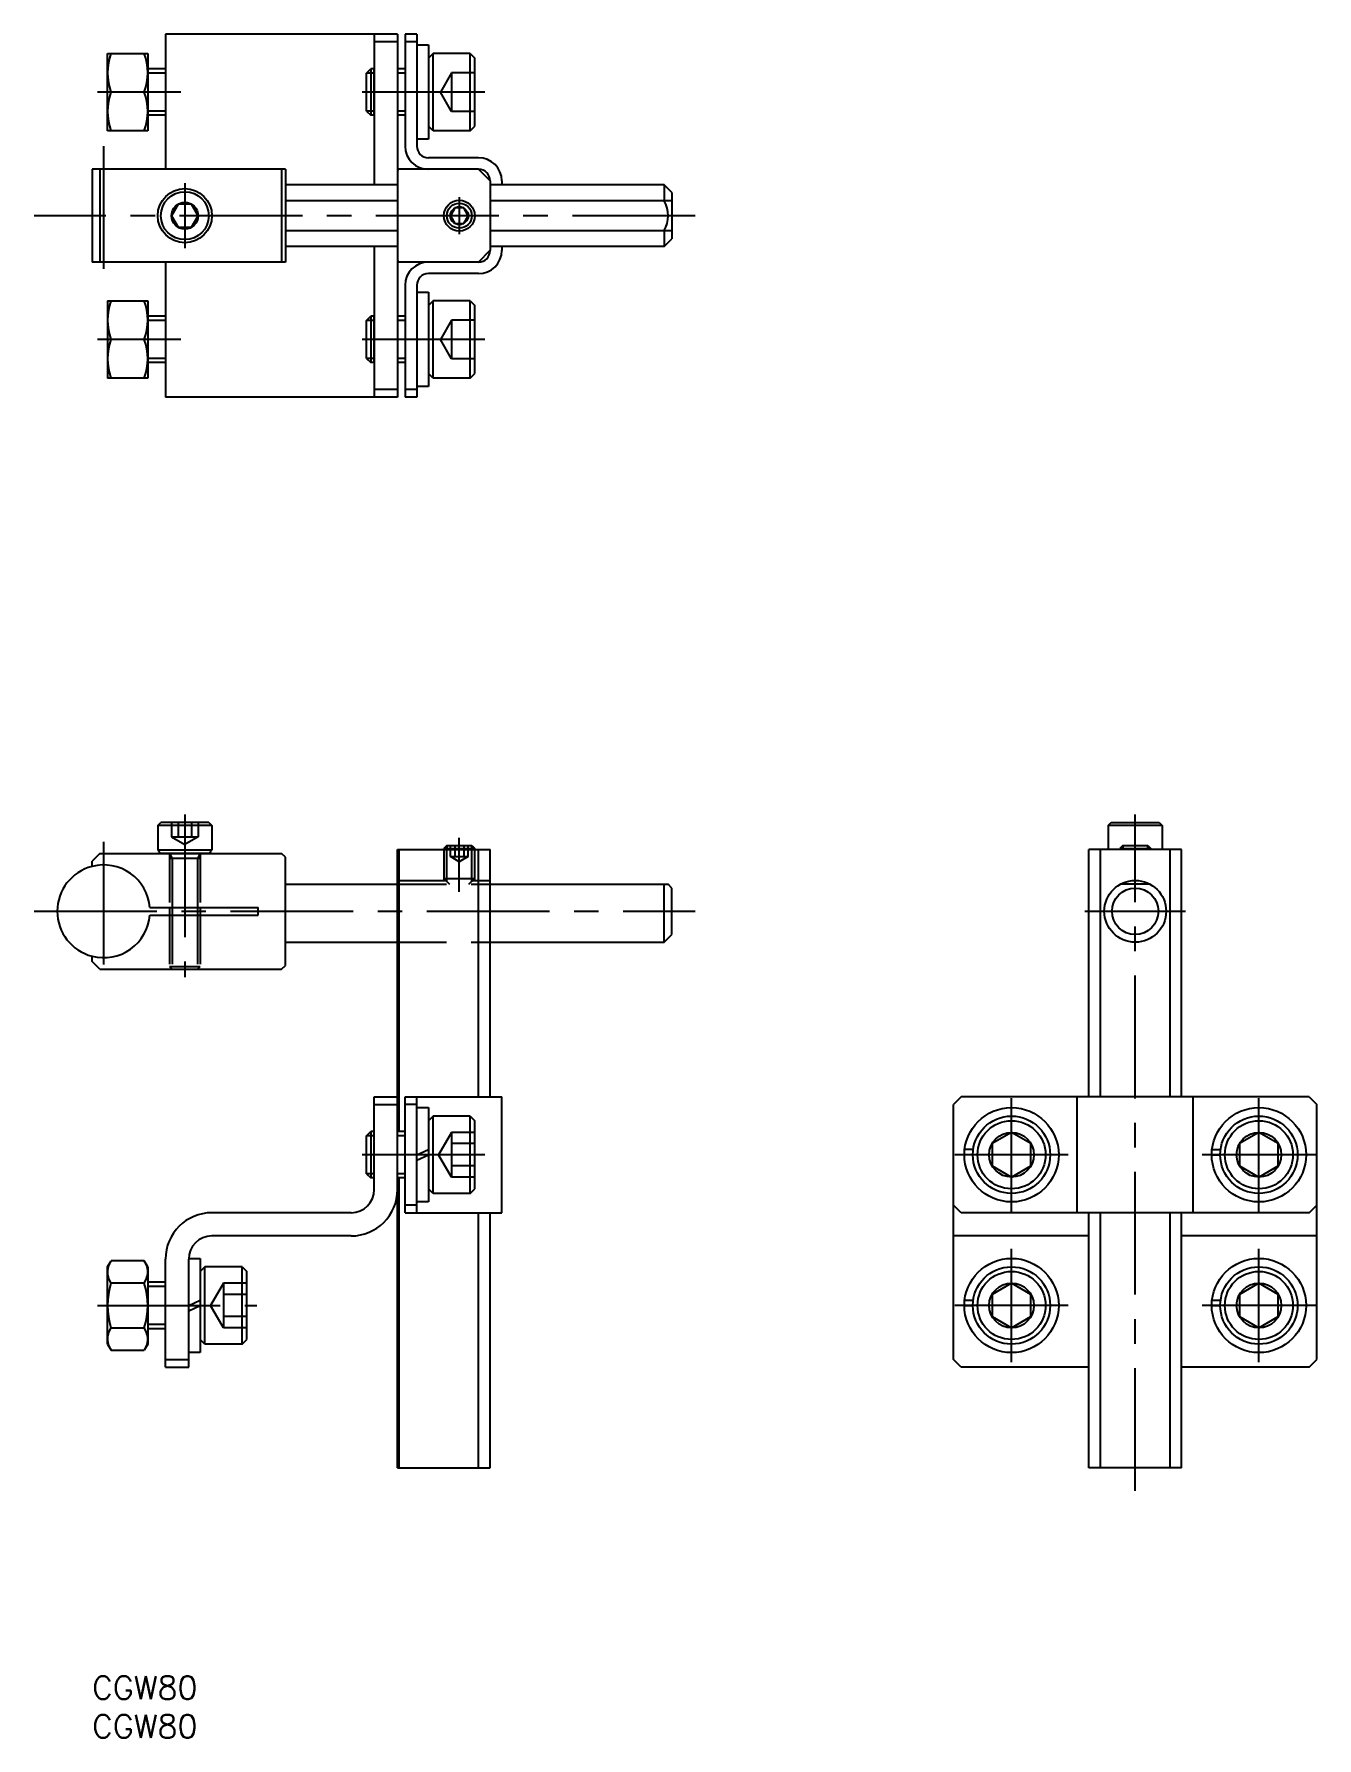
# Model space of a CAD drawing. Extents: x -8 to 158, y -8 to 212.
import ezdxf

# ---------------------------------------------------------------- set-up
doc = ezdxf.new("R2010")
doc.units = 0
doc.header["$LTSCALE"] = 0.5
for name, pattern in [('CENTER', [50.8, 31.75, -6.35, 6.35, -6.35]), ('DASHED', [19.05, 12.7, -6.35]), ('PHANTOM', [63.5, 31.75, -6.35, 6.35, -6.35, 6.35, -6.35])]:
    doc.linetypes.add(name, pattern=pattern)
doc.layers.get('0').update_dxf_attribs({"linetype": 'CONTINUOUS'})
doc.layers.add('CENTER', color=1, linetype='CENTER')
doc.styles.get("Standard").update_dxf_attribs({"font": 'txt.shx', "height": 3, "bigfont": 'bigfont.shx'})

# ---------------------------------------------------------------- blocks, each defined once
blk = doc.blocks.new('*U74')
at = {"color": 7, "linetype": 'CONTINUOUS'}
blk.add_text('CGW80', height=3, dxfattribs=at).set_placement((0, -3))
blk = doc.blocks.new('*U75')
at = {"color": 7, "linetype": 'CONTINUOUS'}
blk.add_text('CGW80', height=3, dxfattribs=at).set_placement((0, -8))

msp = doc.modelspace()

# ---------------------------------------------------------------- linework, layer by layer
at = {"color": 7, "linetype": 'CONTINUOUS'}
for p, q in [((39.5, 212.45), (9.5, 212.45)), ((9.5, 212.45), (9.5, 194.95)), ((36.5, 212.45), (36.5, 192.95)), ((39.5, 212.45), (39.5, 165.45)), ((42, 212.45), (40.5, 212.45)), ((40.5, 212.45), (40.5, 197.95)), ((42, 212.45), (42, 197.95)), ((2, 199.95), (2, 209.95)), ((2, 209.95), (7.2, 209.95)), ((7.2, 209.95), (7.2, 199.95)), ((39.5, 211.45), (36.5, 211.45)), ((42, 211.45), (40.5, 211.45)), ((42, 211.05), (43.5, 211.05)), ((43.5, 211.05), (43.5, 198.85)), ((44.1, 209.95), (43.5, 209.35)), ((44.1, 199.95), (44.1, 209.95)), ((48.9, 209.95), (44.1, 209.95)), ((48.9, 199.95), (48.9, 209.95)), ((48.9, 209.95), (49.5, 209.35)), ((9.5, 207.95), (7.2, 207.95)), ((35.5, 207.41), (36.04, 207.95)), ((35.5, 202.49), (35.5, 207.41)), ((36.04, 207.95), (36.04, 201.95)), ((36.5, 207.95), (36.04, 207.95)), ((36.5, 201.95), (36.5, 207.95)), ((40.5, 207.95), (39.5, 207.95)), ((49.5, 200.55), (49.5, 209.35)), ((6.75, 204.95), (2.45, 204.95)), ((9.5, 201.95), (7.2, 201.95)), ((35.5, 202.49), (36.04, 201.95)), ((36.5, 201.95), (36.04, 201.95)), ((40.5, 201.95), (39.5, 201.95)), ((7.2, 199.95), (2, 199.95)), ((43.5, 198.85), (42, 198.85)), ((44.1, 199.95), (43.5, 200.55)), ((48.9, 199.95), (44.1, 199.95)), ((48.9, 199.95), (49.5, 200.55)), ((50, 196.45), (43.5, 196.45)), ((25, 194.95), (0, 194.95)), ((0, 194.95), (0, 182.95)), ((1, 194.95), (1, 182.95)), ((24.5, 194.95), (24.5, 182.95)), ((25, 194.95), (25, 182.95)), ((39.7, 194.95), (39.5, 194.75)), ((50, 194.95), (39.7, 194.95)), ((51.5, 193.45), (50, 194.95)), ((39.5, 192.95), (25, 192.95)), ((51.5, 193.45), (51.5, 184.48)), ((74, 192.95), (51.5, 192.95)), ((53, 193.45), (53, 192.95)), ((75, 191.95), (74, 192.95)), ((74, 192.95), (74, 190.89)), ((75, 191.95), (75, 185.95)), ((11.13, 190.45), (10.27, 188.95)), ((12.87, 190.45), (11.13, 190.45)), ((13.73, 188.95), (12.87, 190.45)), ((39.5, 190.89), (25, 190.89)), ((46.92, 189.95), (46.35, 188.95)), ((48.08, 189.95), (46.92, 189.95)), ((48.65, 188.95), (48.08, 189.95)), ((75, 190.89), (51.5, 190.89)), ((10.27, 188.95), (11.13, 187.45)), ((11.13, 187.45), (12.87, 187.45)), ((12.87, 187.45), (13.73, 188.95)), ((46.35, 188.95), (46.92, 187.95)), ((46.92, 187.95), (48.08, 187.95)), ((48.08, 187.95), (48.65, 188.95)), ((39.5, 187.01), (25, 187.01)), ((75, 187.01), (51.5, 187.01)), ((74, 187.01), (74, 184.95)), ((74, 184.95), (75, 185.95)), ((39.5, 184.95), (25, 184.95)), ((36.5, 184.95), (36.5, 165.45)), ((39.7, 182.95), (39.5, 183.15)), ((49.97, 182.95), (51.5, 184.48)), ((51.5, 184.95), (51.5, 184.45)), ((74, 184.95), (51.5, 184.95)), ((53, 184.95), (53, 184.45)), ((25, 182.95), (0, 182.95)), ((9.5, 182.95), (9.5, 165.45)), ((50, 182.95), (39.7, 182.95)), ((50, 181.45), (43.5, 181.45)), ((40.5, 179.95), (40.5, 165.45)), ((42, 179.95), (42, 165.45)), ((42, 179.05), (43.5, 179.05)), ((43.5, 179.05), (43.5, 166.85)), ((2, 177.95), (2, 167.95)), ((2, 177.95), (7.2, 177.95)), ((7.2, 177.95), (7.2, 167.95)), ((44.1, 177.95), (43.5, 177.35)), ((44.1, 167.95), (44.1, 177.95)), ((48.9, 177.95), (44.1, 177.95)), ((48.9, 167.95), (48.9, 177.95)), ((48.9, 177.95), (49.5, 177.35)), ((49.5, 168.55), (49.5, 177.35)), ((9.5, 175.95), (7.2, 175.95)), ((35.5, 175.41), (36.04, 175.95)), ((35.5, 170.49), (35.5, 175.41)), ((36.04, 175.95), (36.04, 169.95)), ((36.5, 175.95), (36.04, 175.95)), ((36.5, 169.95), (36.5, 175.95)), ((40.5, 175.95), (39.5, 175.95)), ((6.75, 172.95), (2.45, 172.95)), ((9.5, 169.95), (7.2, 169.95)), ((35.5, 170.49), (36.04, 169.95)), ((36.5, 169.95), (36.04, 169.95)), ((40.5, 169.95), (39.5, 169.95)), ((7.2, 167.95), (2, 167.95)), ((44.1, 167.95), (43.5, 168.55)), ((48.9, 167.95), (44.1, 167.95)), ((48.9, 167.95), (49.5, 168.55)), ((39.5, 165.45), (9.5, 165.45)), ((39.5, 166.45), (36.5, 166.45)), ((42, 166.45), (40.5, 166.45)), ((42, 165.45), (40.5, 165.45)), ((43.5, 166.85), (42, 166.85)), ((8.5, 110.05), (8.9, 110.45)), ((15.1, 110.45), (8.9, 110.45)), ((15.1, 110.45), (15.5, 110.05)), ((131.43, 110.05), (131.83, 110.45)), ((131.83, 110.45), (138.03, 110.45)), ((138.03, 110.45), (138.43, 110.05)), ((15.5, 110.05), (8.5, 110.05)), ((8.5, 110.05), (8.5, 106.85)), ((15.5, 110.05), (15.5, 106.85)), ((138.43, 110.05), (131.43, 110.05)), ((131.43, 110.05), (131.43, 106.95)), ((138.43, 110.05), (138.43, 106.95)), ((1, 106.45), (0, 105.45)), ((1, 106.45), (24.5, 106.45)), ((15.5, 106.85), (8.5, 106.85)), ((8.5, 106.85), (8.9, 106.45)), ((15.5, 106.45), (8.5, 106.45)), ((15.1, 106.45), (15.5, 106.85)), ((25, 105.95), (24.5, 106.45)), ((25, 91.95), (25, 105.95)), ((39.5, 106.95), (51.5, 106.95)), ((39.5, 26.95), (39.5, 106.95)), ((39.7, 106.95), (39.7, 70.45)), ((45.88, 107.45), (45.5, 107.07)), ((45.5, 107.07), (49.5, 107.07)), ((45.5, 106.95), (45.5, 107.07)), ((45.88, 107.45), (49.12, 107.45)), ((49.12, 107.45), (49.5, 107.07)), ((49.5, 106.95), (49.5, 107.07)), ((50, 74.95), (50, 106.95)), ((51.5, 74.95), (51.5, 106.95)), ((140.93, 106.95), (128.93, 106.95)), ((128.93, 74.95), (128.93, 106.95)), ((130.43, 74.95), (130.43, 106.95)), ((133.31, 107.45), (132.93, 107.07)), ((132.93, 107.07), (136.93, 107.07)), ((132.93, 106.95), (132.93, 107.07)), ((133.31, 107.45), (136.55, 107.45)), ((136.55, 107.45), (136.93, 107.07)), ((136.93, 106.95), (136.93, 107.07)), ((139.43, 74.95), (139.43, 106.95)), ((140.93, 74.95), (140.93, 106.95)), ((0, 104.76), (0, 105.45)), ((25, 102.45), (39.5, 102.45)), ((51.5, 102.45), (74.5, 102.45)), ((74, 94.95), (74, 102.45)), ((75, 101.95), (74.5, 102.45)), ((75, 95.95), (75, 101.95)), ((136.87, 102.45), (133, 102.45)), ((133.46, 102.67), (133.68, 102.45)), ((136.18, 102.45), (133.68, 102.45)), ((136.4, 102.67), (136.18, 102.45)), ((7.48, 99.45), (21.5, 99.45)), ((10, 99.45), (10, 98.45)), ((14, 99.45), (14, 98.45)), ((21.5, 98.45), (21.5, 99.45)), ((7.48, 98.45), (21.5, 98.45)), ((25, 94.95), (39.5, 94.95)), ((51.5, 94.95), (74, 94.95)), ((74, 94.95), (75, 95.95)), ((0, 92.45), (0, 93.14)), ((1, 91.45), (0, 92.45)), ((1, 91.45), (24.5, 91.45)), ((24.5, 91.45), (25, 91.95)), ((36.5, 74.95), (39.5, 74.95)), ((36.5, 62.95), (36.5, 74.95)), ((36.5, 73.95), (39.5, 73.95)), ((40.5, 74.95), (53, 74.95)), ((40.5, 59.95), (40.5, 74.95)), ((42, 73.95), (40.5, 73.95)), ((42, 59.95), (42, 74.95)), ((42, 73.55), (43.5, 73.55)), ((43.5, 73.55), (43.5, 61.35)), ((53, 59.95), (53, 74.95)), ((112.43, 74.95), (111.43, 73.95)), ((111.43, 60.95), (111.43, 73.95)), ((157.43, 74.95), (112.43, 74.95)), ((127.43, 59.95), (127.43, 74.95)), ((142.43, 59.95), (142.43, 74.95)), ((157.43, 74.95), (158.43, 73.95)), ((158.43, 60.95), (158.43, 73.95)), ((44.1, 72.45), (43.5, 71.85)), ((44.1, 62.45), (44.1, 72.45)), ((48.9, 72.45), (44.1, 72.45)), ((48.9, 62.45), (48.9, 72.45)), ((48.9, 72.45), (49.5, 71.85)), ((49.5, 63.05), (49.5, 71.85)), ((35.5, 69.91), (36.04, 70.45)), ((35.5, 64.99), (35.5, 69.91)), ((36.04, 70.45), (36.04, 64.45)), ((36.5, 70.45), (36.04, 70.45)), ((40.5, 70.45), (39.5, 70.45)), ((118.93, 70.34), (116.43, 68.89)), ((116.43, 68.89), (116.43, 66.01)), ((121.43, 68.89), (118.93, 70.34)), ((121.43, 66.01), (121.43, 68.89)), ((150.93, 70.34), (148.43, 68.89)), ((148.43, 68.89), (148.43, 66.01)), ((153.43, 68.89), (150.93, 70.34)), ((153.43, 66.01), (153.43, 68.89)), ((42, 67.45), (43.5, 68.15)), ((42, 66.75), (43.5, 67.45)), ((113.93, 67.45), (112.83, 67.45)), ((113.98, 68.15), (112.87, 68.15)), ((144.83, 67.45), (145.93, 67.45)), ((144.87, 68.15), (145.98, 68.15)), ((35.5, 64.99), (36.04, 64.45)), ((36.5, 64.45), (36.04, 64.45)), ((39.5, 62.95), (39.5, 64.45)), ((40.5, 64.45), (39.5, 64.45)), ((39.7, 64.45), (39.7, 26.95)), ((116.43, 66.01), (118.93, 64.56)), ((118.93, 64.56), (121.43, 66.01)), ((148.43, 66.01), (150.93, 64.56)), ((150.93, 64.56), (153.43, 66.01)), ((44.1, 62.45), (43.5, 63.05)), ((48.9, 62.45), (44.1, 62.45)), ((48.9, 62.45), (49.5, 63.05)), ((33.5, 59.95), (15.5, 59.95)), ((42, 60.95), (40.5, 60.95)), ((40.5, 59.95), (53, 59.95)), ((43.5, 61.35), (42, 61.35)), ((50, 26.95), (50, 59.95)), ((51.5, 26.95), (51.5, 59.95)), ((112.43, 59.95), (111.43, 60.95)), ((111.43, 40.95), (111.43, 60.95)), ((157.43, 59.95), (112.43, 59.95)), ((128.93, 26.95), (128.93, 59.95)), ((130.43, 26.95), (130.43, 59.95)), ((139.43, 26.95), (139.43, 59.95)), ((140.93, 26.95), (140.93, 59.95)), ((157.43, 59.95), (158.43, 60.95)), ((158.43, 40.95), (158.43, 60.95)), ((33.5, 56.95), (15.5, 56.95)), ((128.93, 56.95), (111.43, 56.95)), ((158.43, 56.95), (140.93, 56.95)), ((2, 52.95), (2.45, 53.72)), ((2, 42.95), (2, 52.95)), ((6.75, 53.72), (2.45, 53.72)), ((7.2, 52.95), (6.75, 53.72)), ((7.2, 52.95), (7.2, 42.95)), ((9.5, 39.95), (9.5, 53.95)), ((12.5, 54.05), (14, 54.05)), ((12.5, 39.95), (12.5, 53.95)), ((14, 54.05), (14, 41.85)), ((14.6, 52.95), (14, 52.35)), ((14.6, 42.95), (14.6, 52.95)), ((19.4, 52.95), (14.6, 52.95)), ((19.4, 42.95), (19.4, 52.95)), ((19.4, 52.95), (20, 52.35)), ((6.75, 50.84), (2.45, 50.84)), ((9.5, 50.95), (7.2, 50.95)), ((20, 43.55), (20, 52.35)), ((118.93, 50.84), (116.43, 49.39)), ((121.43, 49.39), (118.93, 50.84)), ((150.93, 50.84), (148.43, 49.39)), ((153.43, 49.39), (150.93, 50.84)), ((12.5, 47.95), (14, 48.65)), ((112.87, 48.65), (113.98, 48.65)), ((116.43, 49.39), (116.43, 46.51)), ((121.43, 46.51), (121.43, 49.39)), ((144.87, 48.65), (145.98, 48.65)), ((148.43, 49.39), (148.43, 46.51)), ((153.43, 46.51), (153.43, 49.39)), ((12.5, 47.25), (14, 47.95)), ((112.83, 47.95), (113.93, 47.95)), ((116.43, 46.51), (118.93, 45.06)), ((118.93, 45.06), (121.43, 46.51)), ((144.83, 47.95), (145.93, 47.95)), ((148.43, 46.51), (150.93, 45.06)), ((150.93, 45.06), (153.43, 46.51)), ((2.45, 45.06), (6.75, 45.06)), ((9.5, 44.95), (7.2, 44.95)), ((2, 42.95), (2.45, 42.18)), ((2.45, 42.18), (6.75, 42.18)), ((7.2, 42.95), (6.75, 42.18)), ((14.6, 42.95), (14, 43.55)), ((19.4, 42.95), (14.6, 42.95)), ((19.4, 42.95), (20, 43.55)), ((9.5, 40.95), (12.5, 40.95)), ((9.5, 39.95), (12.5, 39.95)), ((14, 41.85), (12.5, 41.85)), ((112.43, 39.95), (111.43, 40.95)), ((128.93, 39.95), (112.43, 39.95)), ((157.43, 39.95), (140.93, 39.95)), ((157.43, 39.95), (158.43, 40.95)), ((39.5, 26.95), (51.5, 26.95)), ((140.93, 26.95), (128.93, 26.95))]:
    msp.add_line(p, q, dxfattribs=at)
at = {"color": 3, "linetype": 'CONTINUOUS'}
for p, q in [((9.5, 207.41), (7.2, 207.41)), ((36.5, 207.41), (35.5, 207.41)), ((40.5, 207.41), (39.5, 207.41)), ((9.5, 202.49), (7.2, 202.49)), ((36.5, 202.49), (35.5, 202.49)), ((40.5, 202.49), (39.5, 202.49)), ((9.5, 175.41), (7.2, 175.41)), ((36.5, 175.41), (35.5, 175.41)), ((40.5, 175.41), (39.5, 175.41)), ((9.5, 170.49), (7.2, 170.49)), ((36.5, 170.49), (35.5, 170.49)), ((40.5, 170.49), (39.5, 170.49)), ((45.88, 107.45), (45.88, 106.95)), ((49.12, 106.95), (49.12, 107.45)), ((133.31, 107.45), (133.31, 106.95)), ((136.55, 106.95), (136.55, 107.45)), ((10.38, 99.45), (10.38, 98.45)), ((13.62, 99.45), (13.62, 98.45)), ((36.5, 69.91), (35.5, 69.91)), ((40.5, 69.91), (39.5, 69.91)), ((36.5, 64.99), (35.5, 64.99)), ((40.5, 64.99), (39.5, 64.99)), ((9.5, 50.41), (7.2, 50.41)), ((9.5, 45.49), (7.2, 45.49))]:
    msp.add_line(p, q, dxfattribs=at)
at = {"color": 3, "linetype": 'DASHED'}
for p, q in [((46.5, 207.45), (45.06, 204.95)), ((49.5, 207.45), (46.5, 207.45)), ((46.5, 207.45), (46.5, 202.45)), ((46.5, 202.45), (45.06, 204.95)), ((49.5, 204.95), (46.5, 204.95)), ((49.5, 202.45), (46.5, 202.45)), ((46.5, 175.45), (45.06, 172.95)), ((49.5, 175.45), (46.5, 175.45)), ((46.5, 175.45), (46.5, 170.45)), ((46.5, 170.45), (45.06, 172.95)), ((49.5, 172.95), (46.5, 172.95)), ((49.5, 170.45), (46.5, 170.45)), ((10.27, 110.45), (10.27, 108.58)), ((11.13, 110.45), (11.13, 108.58)), ((12.87, 110.45), (12.87, 108.58)), ((13.73, 110.45), (13.73, 108.58)), ((10.27, 108.58), (12, 107.58)), ((10.27, 108.58), (13.73, 108.58)), ((13.73, 108.58), (12, 107.58)), ((10, 106.45), (10.38, 105.79)), ((10, 106.45), (10, 99.45)), ((14, 106.45), (13.62, 105.79)), ((14, 106.45), (14, 99.45)), ((45.5, 106.95), (45.5, 102.95)), ((45.88, 102.82), (45.88, 106.95)), ((46.35, 106.04), (46.35, 107.45)), ((46.35, 106.04), (48.65, 106.04)), ((47.5, 105.37), (46.35, 106.04)), ((46.92, 107.45), (46.92, 106.04)), ((48.65, 106.04), (47.5, 105.37)), ((48.08, 107.45), (48.08, 106.04)), ((48.65, 106.04), (48.65, 107.45)), ((49.12, 102.82), (49.12, 106.95)), ((49.5, 102.95), (49.5, 106.95)), ((14, 105.79), (10, 105.79)), ((10.38, 105.79), (10.38, 99.45)), ((13.62, 105.79), (13.62, 99.45)), ((39.5, 102.95), (51.5, 102.95)), ((39.5, 102.45), (51.5, 102.45)), ((45.5, 103.2), (46.25, 102.45)), ((45.5, 103.2), (49.5, 103.2)), ((48.75, 102.45), (49.5, 103.2)), ((10, 98.45), (10, 91.45)), ((10.38, 98.45), (10.38, 91.45)), ((13.62, 98.45), (13.62, 91.45)), ((14, 98.45), (14, 91.45)), ((39.5, 94.95), (51.5, 94.95)), ((10, 91.83), (14, 91.83)), ((10, 91.83), (10.38, 91.45)), ((13.62, 91.45), (14, 91.83)), ((46.5, 70.34), (44.83, 67.45)), ((49.5, 70.34), (46.5, 70.34)), ((46.5, 70.34), (46.5, 64.56)), ((49.5, 68.89), (46.5, 68.89)), ((46.5, 64.56), (44.83, 67.45)), ((49.5, 66.01), (46.5, 66.01)), ((49.5, 64.56), (46.5, 64.56)), ((17, 50.84), (15.33, 47.95)), ((20, 50.84), (17, 50.84)), ((17, 50.84), (17, 45.06)), ((20, 49.39), (17, 49.39)), ((17, 45.06), (15.33, 47.95)), ((20, 46.51), (17, 46.51)), ((20, 45.06), (17, 45.06))]:
    msp.add_line(p, q, dxfattribs=at)
at = {"color": 7, "linetype": 'CONTINUOUS'}
for centre, radius in [((12, 188.95), 3.5), ((12, 188.95), 3.1), ((12, 188.95), 1.73), ((47.5, 188.95), 2), ((47.5, 188.95), 1.15), ((134.93, 98.95), 4), ((134.93, 98.95), 3), ((118.93, 67.45), 6.1), ((150.93, 67.45), 6.1), ((118.93, 67.45), 5), ((118.93, 67.45), 4.4), ((150.93, 67.45), 5), ((150.93, 67.45), 4.4), ((118.93, 67.45), 2.89), ((150.93, 67.45), 2.89), ((118.93, 47.95), 6.1), ((118.93, 47.95), 5), ((150.93, 47.95), 6.1), ((150.93, 47.95), 5), ((118.93, 47.95), 4.4), ((118.93, 47.95), 2.89), ((150.93, 47.95), 4.4), ((150.93, 47.95), 2.89)]:
    msp.add_circle(centre, radius, dxfattribs=at)
at = {"color": 3, "linetype": 'CONTINUOUS'}
msp.add_circle((47.5, 188.95), 1.62, dxfattribs=at)
at = {"color": 7, "linetype": 'CONTINUOUS'}
for centre, radius, start, end in [((9.22, 207.45), 7.22, 159.7438, 200.2562), ((-0.02, 207.45), 7.22, 339.7438, 20.2562), ((9.22, 202.45), 7.22, 159.7438, 200.2562), ((-0.02, 202.45), 7.22, 339.7438, 20.2562), ((43.5, 197.95), 3, 180, 270), ((43.5, 197.95), 1.5, 180, 270), ((50, 193.45), 3, 0, 90), ((50, 193.45), 1.5, 0, 90), ((70.5, 188.95), 4, 331.045, 28.955), ((50, 184.45), 3, 270, 0), ((50, 184.45), 1.5, 270, 0), ((43.5, 179.95), 3, 90, 180), ((43.5, 179.95), 1.5, 90, 180), ((9.22, 175.45), 7.22, 159.7438, 200.2562), ((-0.02, 175.45), 7.22, 339.7438, 20.2562), ((9.22, 170.45), 7.22, 159.7438, 200.2562), ((-0.02, 170.45), 7.22, 339.7438, 20.2562), ((1.5, 98.95), 6, 4.7802, 104.4775), ((1.5, 98.95), 6, 255.5225, 355.2198), ((33.5, 62.95), 6, 270, 0), ((33.5, 62.95), 3, 270, 0), ((15.5, 53.95), 6, 90, 180), ((15.5, 53.95), 3, 90, 180), ((4.56, 52.28), 2.56, 154.3842, 214.3842), ((4.64, 52.28), 2.56, 325.6158, 25.6158), ((11.55, 47.95), 9.55, 162.412, 197.588), ((-2.35, 47.95), 9.55, 342.412, 17.588), ((4.56, 43.62), 2.56, 145.6158, 205.6158), ((4.64, 43.62), 2.56, 334.3842, 34.3842)]:
    msp.add_arc(centre, radius, start, end, dxfattribs=at)
at = {"color": 3, "linetype": 'PHANTOM'}
msp.add_arc((1.5, 98.95), 6, 104.4775, 255.5225, dxfattribs=at)
at = {"layer": 'CENTER', "color": 1, "linetype": 'CENTER'}
for p, q in [((11.5, 204.95), (0.7, 204.95)), ((50.8, 204.95), (34.2, 204.95)), ((1.5, 197.95), (1.5, 179.95)), ((12, 193.15), (12, 184.75)), ((47.5, 191.35), (47.5, 186.55)), ((78, 188.95), (-7.5, 188.95)), ((11.5, 172.95), (0.7, 172.95)), ((50.8, 172.95), (34.2, 172.95)), ((12, 111.49), (12, 90.41)), ((134.93, 23.95), (134.93, 111.49)), ((47.5, 101.45), (47.5, 108.45)), ((1.5, 107.95), (1.5, 89.95)), ((-7.5, 98.95), (78, 98.95)), ((128.43, 98.95), (141.43, 98.95)), ((118.93, 60.13), (118.93, 74.77)), ((150.93, 60.13), (150.93, 74.77)), ((50.8, 67.45), (34.2, 67.45)), ((126.25, 67.45), (111.61, 67.45)), ((158.25, 67.45), (143.61, 67.45)), ((118.93, 40.63), (118.93, 55.27)), ((150.93, 40.63), (150.93, 55.27)), ((0.7, 47.95), (21.3, 47.95)), ((126.25, 47.95), (111.61, 47.95)), ((158.25, 47.95), (143.61, 47.95))]:
    msp.add_line(p, q, dxfattribs=at)

# ---------------------------------------------------------------- block references
at = {"color": 7, "linetype": 'CONTINUOUS'}
for name in ['*U74', '*U75']:
    msp.add_blockref(name, (0, 0), dxfattribs=at)

doc.saveas('drawing.dxf')
